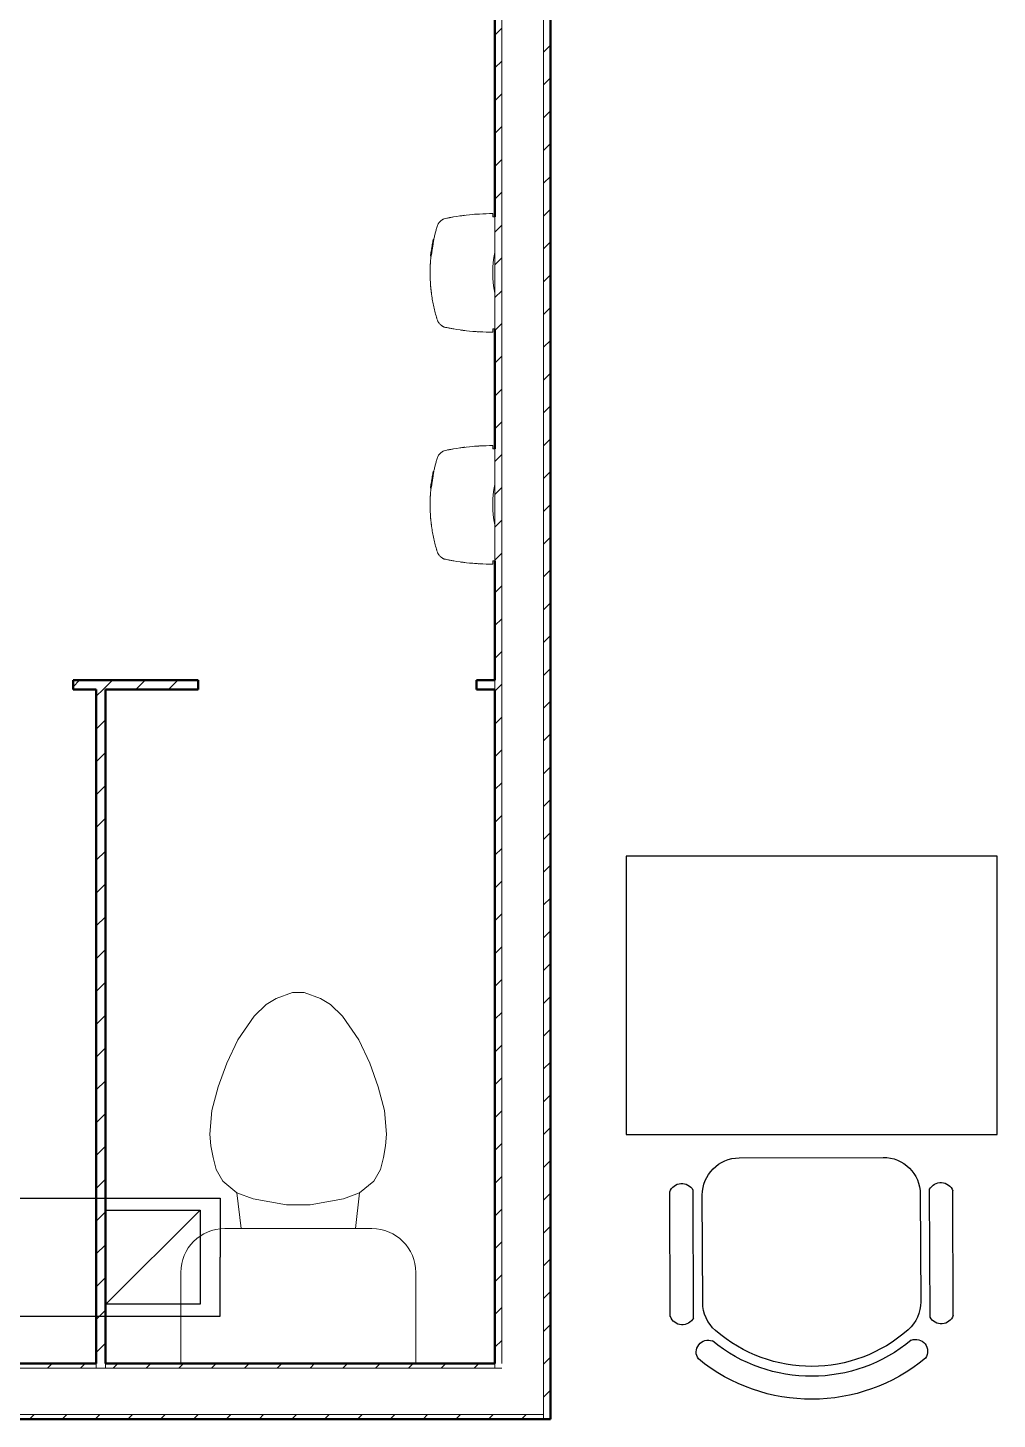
# Model space of a CAD drawing. Header units: inches. Extents: x -3 to 209, y -384 to 20.
# Drawn here: x 154.124 to 156.214, y -185.054 to -182.054 of the extents above; entities that cross this region are included whole.
import ezdxf

# ---------------------------------------------------------------- set-up
doc = ezdxf.new("R2010")
doc.units = ezdxf.units.IN
doc.header["$MEASUREMENT"] = 0
doc.linetypes.add('HIDDEN2', pattern=[0.1875, 0.125, -0.0625])
for name, color, linetype in [('A-WALL', 253, 'Continuous'), ('hidden line ko ito', 253, 'Continuous'), ('HVAC-Extraccion', 114, 'Continuous'), ('HVAC-Rejillas', 2, 'HIDDEN2'), ('NFF-FURN', 253, 'Continuous')]:
    doc.layers.add(name, color=color, linetype=linetype)
for name, color, linetype, lineweight in [('A-WALL-PATT', 253, 'Continuous', 50), ('P-SANR-FIXT', 253, 'Continuous', 9), ('Q-SPCQ', 253, 'Continuous', 9)]:
    doc.layers.add(name, color=color, linetype=linetype, lineweight=lineweight)

# ---------------------------------------------------------------- blocks, each defined once
blk = doc.blocks.new('rr')
at = {"linetype": 'ByBlock', "lineweight": -2}
for p, q in [((-0.0127, -0.0127), (0.0127, 0.0127)), ((-0.0127, -0.0127), (-0.0127, 0.0127)), ((-0.0127, 0.0127), (0.0127, 0.0127)), ((0.0127, 0.0127), (0.0127, -0.0127)), ((0.0127, -0.0127), (-0.0127, -0.0127))]:
    blk.add_line(p, q, dxfattribs=at)
blk = doc.blocks.new('A$C3D314434')
at = {"layer": 'hidden line ko ito', "linetype": 'ByBlock', "lineweight": -2}
for p, q in [((-254.2, 210.7), (-255.2, -64.8)), ((-304.2, 207.5), (-305.2, -61.3)), ((255.8, 208.7), (254.7, -66.7)), ((305.8, 205.2), (304.8, -63.6)), ((-234.3, 177.5), (-235.2, -54.2)), ((234.8, -55.9), (235.7, 175.7)), ((-155.5, -134.5), (154.5, -135.6))]:
    blk.add_line(p, q, dxfattribs=at)
for centre, radius, start, end in [((0, 0), 385.8, 50.3827, 129.1845), ((0, 0), 336.4, 50.2105, 129.3568), ((0, 0), 315, 48.506, 131.0612), ((-222.6, 284.2), 25.8, 144.9256, 291.0949), ((224.8, 282.5), 25.8, 248.4723, 34.6416), ((-278.5, 198), 27.4, 27.5656, 159.5515), ((-154.3, 177.2), 80, 131.0612, 179.7836), ((155.7, 176), 80, 359.7836, 48.506), ((280, 195.9), 27.4, 20.0157, 152.0016), ((-155.2, -54.5), 80, 179.7836, 269.7836), ((154.8, -55.6), 80, 269.7836, 359.7836), ((-279.5, -51.9), 27.4, 200.0157, 332.0016), ((279.1, -54), 27.4, 207.5656, 339.5515)]:
    blk.add_arc(centre, radius, start, end, dxfattribs=at)

msp = doc.modelspace()

# ---------------------------------------------------------------- linework, layer by layer
at = {"layer": 'A-WALL', "lineweight": 18}
for p, q in [((155.2362, -185.0436), (155.2362, -179.5428)), ((155.2362, -179.5428), (155.2362, -185.0536)), ((155.1462, -184.9336), (155.1462, -181.9486)), ((155.1462, -182.0536), (155.1462, -184.9336)), ((155.1312, -183.4606), (155.1312, -183.4806)), ((155.1312, -183.4806), (155.1312, -183.4606)), ((153.4218, -184.9436), (154.2718, -184.9436)), ((154.2718, -184.9436), (154.2718, -184.9336)), ((154.2918, -184.9436), (154.2718, -184.9436)), ((154.2718, -184.9436), (154.2918, -184.9436)), ((154.2918, -184.9436), (154.2918, -184.9336)), ((154.2918, -184.9436), (155.1312, -184.9436)), ((155.1312, -184.9436), (155.1312, -184.9336)), ((155.1462, -184.9436), (155.1312, -184.9436)), ((155.1312, -184.9436), (155.1462, -184.9436)), ((148.2118, -185.0436), (155.1462, -185.0436)), ((155.2362, -185.0436), (155.1462, -185.0436))]:
    msp.add_line(p, q, dxfattribs=at)
at = {"layer": 'A-WALL', "lineweight": 50}
for p, q in [((155.2512, -185.0536), (155.2512, -179.5578)), ((155.1312, -181.9486), (155.1312, -182.4621)), ((155.1312, -182.7034), (155.1312, -182.9621)), ((155.1312, -183.2034), (155.1312, -183.4606)), ((154.4918, -183.4606), (154.2218, -183.4606)), ((154.2218, -183.4606), (154.2218, -183.4806)), ((154.2218, -183.4806), (154.2718, -183.4806)), ((154.2718, -183.4806), (154.2718, -184.9336)), ((154.2918, -183.4806), (154.4918, -183.4806)), ((154.2918, -184.9336), (154.2918, -183.4806)), ((154.4918, -183.4806), (154.4918, -183.4606)), ((155.1312, -183.4606), (155.0918, -183.4606)), ((155.0918, -183.4606), (155.0918, -183.4806)), ((155.0918, -183.4806), (155.1312, -183.4806)), ((155.1312, -183.4806), (155.1312, -184.9336)), ((154.2718, -184.9336), (153.4218, -184.9336)), ((155.1312, -184.9336), (154.2918, -184.9336)), ((148.2018, -185.0536), (155.1462, -185.0536)), ((155.1462, -185.0536), (155.2362, -185.0536)), ((155.2362, -185.0536), (155.2512, -185.0536))]:
    msp.add_line(p, q, dxfattribs=at)
at = {"layer": 'A-WALL-PATT', "linetype": 'Continuous', "lineweight": 9}
for p, q in [((155.1312, -182.0703), (155.1462, -182.0553)), ((155.2362, -182.1067), (155.2512, -182.0917)), ((155.1312, -182.141), (155.1462, -182.126)), ((155.2362, -182.1774), (155.2512, -182.1624)), ((155.1312, -182.2117), (155.1462, -182.1967)), ((155.2362, -182.2481), (155.2512, -182.2331)), ((155.1312, -182.2824), (155.1462, -182.2674)), ((155.2362, -182.3188), (155.2512, -182.3038)), ((155.1312, -182.3531), (155.1462, -182.3381)), ((155.2362, -182.3896), (155.2512, -182.3746)), ((155.1312, -182.4238), (155.1462, -182.4088)), ((155.2362, -182.4603), (155.2512, -182.4453)), ((155.1312, -182.4946), (155.1462, -182.4796)), ((155.2362, -182.531), (155.2512, -182.516)), ((155.1312, -182.5653), (155.1462, -182.5503)), ((155.2362, -182.6017), (155.2512, -182.5867)), ((155.1312, -182.636), (155.1462, -182.621)), ((155.2362, -182.6724), (155.2512, -182.6574)), ((155.1312, -182.7067), (155.1462, -182.6917)), ((155.2362, -182.7431), (155.2512, -182.7281)), ((155.1312, -182.7774), (155.1462, -182.7624)), ((155.2362, -182.8138), (155.2512, -182.7988)), ((155.1312, -182.8481), (155.1462, -182.8331)), ((155.2362, -182.8845), (155.2512, -182.8695)), ((155.1312, -182.9188), (155.1462, -182.9038)), ((155.2362, -182.9552), (155.2512, -182.9402)), ((155.1312, -182.9895), (155.1462, -182.9745)), ((155.2362, -183.0259), (155.2512, -183.0109)), ((155.1312, -183.0602), (155.1462, -183.0452)), ((155.2362, -183.0967), (155.2512, -183.0817)), ((155.1312, -183.1309), (155.1462, -183.1159)), ((155.2362, -183.1674), (155.2512, -183.1524)), ((155.1312, -183.2017), (155.1462, -183.1867)), ((155.2362, -183.2381), (155.2512, -183.2231)), ((155.1312, -183.2724), (155.1462, -183.2574)), ((155.2362, -183.3088), (155.2512, -183.2938)), ((155.1312, -183.3431), (155.1462, -183.3281)), ((155.2362, -183.3795), (155.2512, -183.3645)), ((155.1312, -183.4138), (155.1462, -183.3988)), ((155.2362, -183.4502), (155.2512, -183.4352)), ((154.2218, -183.4747), (154.2359, -183.4606)), ((154.2718, -183.4954), (154.2866, -183.4806)), ((154.2866, -183.4806), (154.3066, -183.4606)), ((154.3573, -183.4806), (154.3773, -183.4606)), ((154.428, -183.4806), (154.448, -183.4606)), ((155.1312, -183.4845), (155.1462, -183.4695)), ((155.2362, -183.5209), (155.2512, -183.5059)), ((154.2718, -183.5661), (154.2918, -183.5461)), ((155.1312, -183.5552), (155.1462, -183.5402)), ((155.2362, -183.5916), (155.2512, -183.5766)), ((154.2718, -183.6368), (154.2918, -183.6168)), ((155.1312, -183.6259), (155.1462, -183.6109)), ((155.2362, -183.6623), (155.2512, -183.6473)), ((154.2718, -183.7075), (154.2918, -183.6875)), ((155.1312, -183.6966), (155.1462, -183.6816)), ((155.2362, -183.7331), (155.2512, -183.7181)), ((155.1312, -183.7673), (155.1462, -183.7523)), ((154.2718, -183.7782), (154.2918, -183.7582)), ((155.2362, -183.8038), (155.2512, -183.7888)), ((154.2718, -183.8489), (154.2918, -183.8289)), ((155.1312, -183.8381), (155.1462, -183.8231)), ((155.2362, -183.8745), (155.2512, -183.8595)), ((154.2718, -183.9197), (154.2918, -183.8997)), ((155.1312, -183.9088), (155.1462, -183.8938)), ((155.2362, -183.9452), (155.2512, -183.9302)), ((155.1312, -183.9795), (155.1462, -183.9645)), ((154.2718, -183.9904), (154.2918, -183.9704)), ((155.2362, -184.0159), (155.2512, -184.0009)), ((154.2718, -184.0611), (154.2918, -184.0411)), ((155.1312, -184.0502), (155.1462, -184.0352)), ((155.2362, -184.0866), (155.2512, -184.0716)), ((154.2718, -184.1318), (154.2918, -184.1118)), ((155.1312, -184.1209), (155.1462, -184.1059)), ((155.2362, -184.1573), (155.2512, -184.1423)), ((155.1312, -184.1916), (155.1462, -184.1766)), ((154.2718, -184.2025), (154.2918, -184.1825)), ((155.2362, -184.228), (155.2512, -184.213)), ((154.2718, -184.2732), (154.2918, -184.2532)), ((155.1312, -184.2623), (155.1462, -184.2473)), ((155.2362, -184.2987), (155.2512, -184.2837)), ((154.2718, -184.3439), (154.2918, -184.3239)), ((155.1312, -184.333), (155.1462, -184.318)), ((155.2362, -184.3695), (155.2512, -184.3545)), ((154.2718, -184.4146), (154.2918, -184.3946)), ((155.1312, -184.4037), (155.1462, -184.3887)), ((155.2362, -184.4402), (155.2512, -184.4252)), ((154.2718, -184.4853), (154.2918, -184.4653)), ((155.1312, -184.4745), (155.1462, -184.4595)), ((155.2362, -184.5109), (155.2512, -184.4959)), ((154.2718, -184.5561), (154.2918, -184.5361)), ((155.1312, -184.5452), (155.1462, -184.5302)), ((155.2362, -184.5816), (155.2512, -184.5666)), ((154.2718, -184.6268), (154.2918, -184.6068)), ((155.1312, -184.6159), (155.1462, -184.6009)), ((155.2362, -184.6523), (155.2512, -184.6373)), ((154.2718, -184.6975), (154.2918, -184.6775)), ((155.1312, -184.6866), (155.1462, -184.6716)), ((155.2362, -184.723), (155.2512, -184.708)), ((155.1312, -184.7573), (155.1462, -184.7423)), ((154.2718, -184.7682), (154.2918, -184.7482)), ((155.2362, -184.7937), (155.2512, -184.7787)), ((154.2718, -184.8389), (154.2918, -184.8189)), ((155.1312, -184.828), (155.1462, -184.813)), ((155.2362, -184.8644), (155.2512, -184.8494)), ((154.2718, -184.9096), (154.2918, -184.8896)), ((155.1312, -184.8987), (155.1462, -184.8837)), ((155.2362, -184.9351), (155.2512, -184.9201)), ((154.1671, -184.9436), (154.1771, -184.9336)), ((154.2378, -184.9436), (154.2478, -184.9336)), ((154.3086, -184.9436), (154.3186, -184.9336)), ((154.3793, -184.9436), (154.3893, -184.9336)), ((154.45, -184.9436), (154.46, -184.9336)), ((154.5207, -184.9436), (154.5307, -184.9336)), ((154.5914, -184.9436), (154.6014, -184.9336)), ((154.6621, -184.9436), (154.6721, -184.9336)), ((154.7328, -184.9436), (154.7428, -184.9336)), ((154.8035, -184.9436), (154.8135, -184.9336)), ((154.8742, -184.9436), (154.8842, -184.9336)), ((154.945, -184.9436), (154.955, -184.9336)), ((155.0157, -184.9436), (155.0257, -184.9336)), ((155.0864, -184.9436), (155.0964, -184.9336)), ((155.2362, -185.0058), (155.2512, -184.9908)), ((154.1278, -185.0536), (154.1378, -185.0436)), ((154.1986, -185.0536), (154.2086, -185.0436)), ((154.2693, -185.0536), (154.2793, -185.0436)), ((154.34, -185.0536), (154.35, -185.0436)), ((154.4107, -185.0536), (154.4207, -185.0436)), ((154.4814, -185.0536), (154.4914, -185.0436)), ((154.5521, -185.0536), (154.5621, -185.0436)), ((154.6228, -185.0536), (154.6328, -185.0436)), ((154.6935, -185.0536), (154.7035, -185.0436)), ((154.7642, -185.0536), (154.7742, -185.0436)), ((154.835, -185.0536), (154.845, -185.0436)), ((154.9057, -185.0536), (154.9157, -185.0436)), ((154.9764, -185.0536), (154.9864, -185.0436)), ((155.0471, -185.0536), (155.0571, -185.0436)), ((155.1178, -185.0536), (155.1278, -185.0436)), ((155.1885, -185.0536), (155.1985, -185.0436))]:
    msp.add_line(p, q, dxfattribs=at)
at = {"layer": 'HVAC-Extraccion'}
for p, q in [((153.3467, -184.5773), (154.5392, -184.5773)), ((154.5392, -184.5773), (154.5392, -184.7043)), ((154.5392, -184.8313), (154.5392, -184.7043)), ((153.3467, -184.8313), (154.5392, -184.8313))]:
    msp.add_line(p, q, dxfattribs=at)
at = {"layer": 'NFF-FURN'}
msp.add_lwpolyline([(155.4143, -184.4397), (156.2143, -184.4397), (156.2143, -183.8397), (155.4143, -183.8397)], close=True, dxfattribs=at)
at = {"layer": 'P-SANR-FIXT'}
for p, q in [((154.6599, -184.1468), (154.6379, -184.1595)), ((154.6948, -184.1341), (154.6599, -184.1468)), ((154.7202, -184.1341), (154.6948, -184.1341)), ((154.7551, -184.1468), (154.7202, -184.1341)), ((154.7771, -184.1595), (154.7551, -184.1468)), ((154.6379, -184.1595), (154.6125, -184.1849)), ((154.8025, -184.1849), (154.7771, -184.1595)), ((154.6125, -184.1849), (154.5773, -184.2357)), ((154.8377, -184.2357), (154.8025, -184.1849)), ((154.5773, -184.2357), (154.5536, -184.2865)), ((154.8614, -184.2865), (154.8377, -184.2357)), ((154.5536, -184.2865), (154.5351, -184.3373)), ((154.8799, -184.3373), (154.8614, -184.2865)), ((154.5351, -184.3373), (154.5214, -184.3883)), ((154.8936, -184.3883), (154.8799, -184.3373)), ((154.5214, -184.3883), (154.517, -184.4389)), ((154.898, -184.4389), (154.8936, -184.3883)), ((154.517, -184.4389), (154.5192, -184.4642)), ((154.8958, -184.4642), (154.898, -184.4389)), ((154.5192, -184.4642), (154.5237, -184.4897)), ((154.8913, -184.4897), (154.8958, -184.4642)), ((154.5237, -184.4897), (154.5305, -184.5151)), ((154.8845, -184.5151), (154.8913, -184.4897)), ((154.5305, -184.5151), (154.5449, -184.5405)), ((154.8701, -184.5405), (154.8845, -184.5151)), ((154.5449, -184.5405), (154.5752, -184.5659)), ((154.5752, -184.5659), (154.6101, -184.5786)), ((154.584, -184.6427), (154.5752, -184.5659)), ((154.8049, -184.5786), (154.8398, -184.5659)), ((154.831, -184.6427), (154.8398, -184.5659)), ((154.8398, -184.5659), (154.8701, -184.5405)), ((154.6101, -184.5786), (154.6821, -184.5913)), ((154.6821, -184.5913), (154.7329, -184.5913)), ((154.7329, -184.5913), (154.8049, -184.5786)), ((154.5488, -184.6427), (154.8663, -184.6427)), ((154.4541, -184.9336), (154.4541, -184.7373)), ((154.9609, -184.7373), (154.9609, -184.9336)), ((154.9609, -184.9336), (154.4541, -184.9336))]:
    msp.add_line(p, q, dxfattribs=at)
for centre, start, end in [((154.5488, -184.7373), 90, 180), ((154.8663, -184.7373), 0, 90)]:
    msp.add_arc(centre, 0.0946, start, end, dxfattribs=at)
at = {"layer": 'Q-SPCQ'}
for p, q in [((155.1267, -182.4549), (155.1267, -182.4621)), ((155.1267, -182.4621), (155.1312, -182.4621)), ((154.9954, -182.5279), (154.9956, -182.5271)), ((154.9956, -182.5271), (154.9956, -182.5268)), ((154.9972, -182.5271), (154.9956, -182.5268)), ((154.9971, -182.5274), (154.9956, -182.5271)), ((154.9971, -182.5274), (154.9956, -182.5271)), ((154.9957, -182.5261), (154.9958, -182.5259)), ((154.9973, -182.5264), (154.9957, -182.5261)), ((154.9958, -182.5255), (154.9959, -182.5249)), ((154.9958, -182.5259), (154.9958, -182.5255)), ((154.9974, -182.5258), (154.9958, -182.5255)), ((154.9958, -182.5259), (154.9958, -182.5259)), ((154.9973, -182.5262), (154.9958, -182.5259)), ((154.9973, -182.5261), (154.9958, -182.5259)), ((154.9973, -182.5261), (154.9958, -182.5259)), ((154.9959, -182.5249), (154.9962, -182.5232)), ((154.9959, -182.5249), (154.9961, -182.5237)), ((154.9959, -182.5248), (154.996, -182.5241)), ((154.9959, -182.5248), (154.9975, -182.5251)), ((154.9975, -182.5251), (154.9959, -182.5249)), ((154.9975, -182.5251), (154.9959, -182.5249)), ((154.9959, -182.525), (154.9975, -182.5253)), ((154.996, -182.5241), (154.9962, -182.5231)), ((154.9976, -182.5244), (154.996, -182.5241)), ((154.9961, -182.5237), (154.9963, -182.5224)), ((154.9977, -182.5238), (154.9961, -182.5236)), ((154.9977, -182.5239), (154.9961, -182.5237)), ((154.9976, -182.5242), (154.9961, -182.524)), ((154.9962, -182.5232), (154.9965, -182.5212)), ((154.9962, -182.5231), (154.9963, -182.5225)), ((154.9978, -182.5232), (154.9962, -182.5229)), ((154.9978, -182.5234), (154.9962, -182.5231)), ((154.9978, -182.5235), (154.9962, -182.5232)), ((154.9977, -182.5236), (154.9962, -182.5233)), ((154.9963, -182.5224), (154.9964, -182.5216)), ((154.9979, -182.5227), (154.9963, -182.5224)), ((154.9979, -182.5228), (154.9963, -182.5225)), ((154.9979, -182.5228), (154.9963, -182.5226)), ((154.9964, -182.5216), (154.9965, -182.5212)), ((154.998, -182.5218), (154.9964, -182.5216)), ((154.9979, -182.5224), (154.9964, -182.5221)), ((154.9965, -182.5212), (154.9965, -182.521)), ((154.9981, -182.5213), (154.9965, -182.521)), ((154.9981, -182.5214), (154.9965, -182.5212)), ((154.9981, -182.5215), (154.9965, -182.5212)), ((154.998, -182.5218), (154.9965, -182.5215)), ((154.9966, -182.5207), (154.9968, -182.5191)), ((154.9982, -182.5206), (154.9966, -182.5204)), ((154.9982, -182.5209), (154.9966, -182.5207)), ((154.9968, -182.5191), (154.9969, -182.5185)), ((154.9984, -182.5194), (154.9968, -182.5191)), ((154.9969, -182.5185), (154.9971, -182.5177)), ((154.9985, -182.5188), (154.9969, -182.5185)), ((154.9985, -182.5188), (154.9969, -182.5185)), ((154.9971, -182.5274), (154.997, -182.5282)), ((154.9986, -182.5179), (154.9971, -182.5177)), ((154.9972, -182.5271), (154.9971, -182.5274)), ((154.9973, -182.5159), (154.9975, -182.5151)), ((154.9973, -182.5161), (154.9975, -182.5152)), ((154.9973, -182.5162), (154.9973, -182.5159)), ((154.9989, -182.5162), (154.9973, -182.5159)), ((154.9989, -182.5162), (154.9973, -182.516)), ((154.9973, -182.5165), (154.9973, -182.5161)), ((154.9989, -182.5164), (154.9973, -182.5161)), ((154.9989, -182.5165), (154.9973, -182.5162)), ((154.9989, -182.5165), (154.9973, -182.5162)), ((154.9988, -182.5167), (154.9973, -182.5165)), ((154.9974, -182.5258), (154.9973, -182.5261)), ((154.9973, -182.5261), (154.9973, -182.5262)), ((154.9973, -182.5262), (154.9973, -182.5264)), ((154.9974, -182.5153), (154.9977, -182.5136)), ((154.999, -182.5156), (154.9974, -182.5153)), ((154.9989, -182.5159), (154.9974, -182.5157)), ((154.9975, -182.5251), (154.9974, -182.5258)), ((154.9975, -182.5151), (154.9977, -182.5136)), ((154.9991, -182.5151), (154.9975, -182.5148)), ((154.999, -182.5153), (154.9975, -182.5151)), ((154.999, -182.5154), (154.9975, -182.5152)), ((154.9978, -182.5235), (154.9975, -182.5251)), ((154.9977, -182.5239), (154.9975, -182.5251)), ((154.9976, -182.5244), (154.9975, -182.5251)), ((154.9976, -182.5144), (154.9977, -182.5134)), ((154.9991, -182.5147), (154.9976, -182.5144)), ((154.9978, -182.5234), (154.9976, -182.5244)), ((154.9977, -182.5136), (154.9982, -182.5107)), ((154.9977, -182.5134), (154.998, -182.5116)), ((154.9977, -182.5136), (154.998, -182.5116)), ((154.9993, -182.5136), (154.9977, -182.5134)), ((154.9993, -182.5138), (154.9977, -182.5135)), ((154.9993, -182.5138), (154.9977, -182.5136)), ((154.9993, -182.5139), (154.9977, -182.5136)), ((154.9993, -182.5139), (154.9977, -182.5136)), ((154.9979, -182.5227), (154.9977, -182.5239)), ((154.9993, -182.5135), (154.9978, -182.5133)), ((154.9981, -182.5215), (154.9978, -182.5235)), ((154.9979, -182.5228), (154.9978, -182.5234)), ((154.998, -182.5218), (154.9979, -182.5227)), ((154.998, -182.5116), (154.9996, -182.5119)), ((154.998, -182.5116), (154.9996, -182.5119)), ((154.9981, -182.5214), (154.998, -182.5218)), ((154.9981, -182.5213), (154.9981, -182.5215)), ((154.9997, -182.5109), (154.9982, -182.5107)), ((154.9984, -182.5194), (154.9982, -182.5209)), ((154.9985, -182.5188), (154.9984, -182.5194)), ((154.9986, -182.5179), (154.9985, -182.5188)), ((154.9989, -182.5164), (154.9988, -182.5167)), ((154.999, -182.5153), (154.9989, -182.5162)), ((154.999, -182.5154), (154.9989, -182.5164)), ((154.9989, -182.5162), (154.9989, -182.5165)), ((154.9993, -182.5139), (154.999, -182.5153)), ((154.9993, -182.5139), (154.999, -182.5156)), ((154.9993, -182.5136), (154.9991, -182.5147)), ((154.9997, -182.5109), (154.9993, -182.5139)), ((154.9996, -182.5119), (154.9993, -182.5136)), ((154.9996, -182.5119), (154.9993, -182.5139)), ((154.992, -182.5552), (154.9936, -182.5553)), ((154.9924, -182.551), (154.9924, -182.551)), ((154.9924, -182.551), (154.9924, -182.551)), ((154.9926, -182.5458), (154.9928, -182.5448)), ((154.9942, -182.5461), (154.9926, -182.5458)), ((154.9928, -182.5448), (154.9929, -182.5437)), ((154.9943, -182.545), (154.9928, -182.5448)), ((154.9944, -182.5469), (154.9928, -182.5468)), ((154.9929, -182.5437), (154.993, -182.5433)), ((154.9945, -182.5441), (154.9929, -182.5438)), ((154.993, -182.5433), (154.9931, -182.5429)), ((154.9946, -182.5436), (154.993, -182.5433)), ((154.9946, -182.5435), (154.993, -182.5433)), ((154.9931, -182.5429), (154.9932, -182.5418)), ((154.9947, -182.543), (154.9931, -182.5428)), ((154.9946, -182.5432), (154.9931, -182.5429)), ((154.9932, -182.5418), (154.9934, -182.5408)), ((154.9948, -182.5421), (154.9932, -182.5418)), ((154.9949, -182.5415), (154.9933, -182.5413)), ((154.9933, -182.5417), (154.9948, -182.542)), ((154.995, -182.5411), (154.9934, -182.5408)), ((154.9935, -182.5404), (154.9936, -182.5395)), ((154.9935, -182.5405), (154.9936, -182.5397)), ((154.995, -182.5407), (154.9935, -182.5404)), ((154.995, -182.5407), (154.9935, -182.5405)), ((154.9936, -182.5395), (154.9941, -182.5361)), ((154.9936, -182.5397), (154.9939, -182.5378)), ((154.9952, -182.5398), (154.9936, -182.5395)), ((154.9952, -182.5397), (154.9936, -182.5395)), ((154.9951, -182.54), (154.9936, -182.5397)), ((154.9952, -182.5394), (154.9937, -182.5391)), ((154.9939, -182.5378), (154.9942, -182.5359)), ((154.9954, -182.5381), (154.9939, -182.5378)), ((154.9954, -182.5381), (154.9939, -182.5378)), ((154.994, -182.5511), (154.994, -182.5511)), ((154.994, -182.5511), (154.994, -182.5511)), ((154.9941, -182.5361), (154.9957, -182.5364)), ((154.9956, -182.5369), (154.9941, -182.5366)), ((154.9942, -182.5359), (154.9943, -182.5351)), ((154.9957, -182.5361), (154.9942, -182.5359)), ((154.9957, -182.5361), (154.9942, -182.5359)), ((154.9943, -182.545), (154.9942, -182.5461)), ((154.9959, -182.5354), (154.9943, -182.5351)), ((154.9945, -182.5439), (154.9943, -182.545)), ((154.9945, -182.5341), (154.9946, -182.5331)), ((154.996, -182.5343), (154.9945, -182.5341)), ((154.9946, -182.5435), (154.9945, -182.5439)), ((154.9962, -182.5333), (154.9946, -182.5331)), ((154.9948, -182.5421), (154.9946, -182.5432)), ((154.9946, -182.5432), (154.9946, -182.5435)), ((154.9948, -182.5317), (154.995, -182.5307)), ((154.9964, -182.5319), (154.9948, -182.5317)), ((154.995, -182.5411), (154.9948, -182.5421)), ((154.995, -182.5307), (154.9951, -182.5301)), ((154.995, -182.5307), (154.9951, -182.5303)), ((154.9966, -182.5309), (154.995, -182.5307)), ((154.9966, -182.5309), (154.995, -182.5307)), ((154.9966, -182.5309), (154.995, -182.5307)), ((154.9952, -182.5397), (154.995, -182.5407)), ((154.9951, -182.54), (154.995, -182.5407)), ((154.9951, -182.5301), (154.9952, -182.5292)), ((154.9951, -182.5303), (154.9952, -182.5293)), ((154.9967, -182.5303), (154.9951, -182.5301)), ((154.9966, -182.5305), (154.9951, -182.5303)), ((154.9966, -182.5305), (154.9951, -182.5303)), ((154.9954, -182.5381), (154.9951, -182.54)), ((154.9952, -182.5292), (154.9954, -182.5279)), ((154.9952, -182.5293), (154.9954, -182.5282)), ((154.9968, -182.5294), (154.9952, -182.5292)), ((154.9968, -182.5294), (154.9952, -182.5292)), ((154.9968, -182.5295), (154.9952, -182.5292)), ((154.9968, -182.5295), (154.9952, -182.5293)), ((154.9957, -182.5364), (154.9952, -182.5397)), ((154.9954, -182.5282), (154.9955, -182.5278)), ((154.997, -182.5282), (154.9954, -182.5279)), ((154.997, -182.5282), (154.9954, -182.528)), ((154.997, -182.5284), (154.9954, -182.5282)), ((154.997, -182.5285), (154.9954, -182.5282)), ((154.9957, -182.5361), (154.9954, -182.5381)), ((154.9955, -182.5278), (154.997, -182.528)), ((154.9959, -182.5354), (154.9957, -182.5361)), ((154.9962, -182.5333), (154.996, -182.5343)), ((154.9966, -182.5309), (154.9964, -182.5319)), ((154.9968, -182.5295), (154.9966, -182.5305)), ((154.9967, -182.5303), (154.9966, -182.5309)), ((154.9966, -182.5305), (154.9966, -182.5309)), ((154.9968, -182.5294), (154.9967, -182.5303)), ((154.997, -182.5282), (154.9968, -182.5294)), ((154.997, -182.5285), (154.9968, -182.5295)), ((154.997, -182.528), (154.997, -182.5285)), ((155.1312, -182.5385), (155.1312, -182.6261)), ((155.1267, -182.7034), (155.1267, -182.7105)), ((155.1312, -182.7034), (155.1267, -182.7034)), ((155.1267, -182.9549), (155.1267, -182.9621)), ((155.1267, -182.9621), (155.1312, -182.9621)), ((154.9936, -183.0395), (154.9941, -183.0361)), ((154.9939, -183.0378), (154.9942, -183.0359)), ((154.9941, -183.0361), (154.9957, -183.0364)), ((154.9956, -183.0369), (154.9941, -183.0366)), ((154.9942, -183.0359), (154.9943, -183.0351)), ((154.9957, -183.0361), (154.9942, -183.0359)), ((154.9957, -183.0361), (154.9942, -183.0359)), ((154.9959, -183.0354), (154.9943, -183.0351)), ((154.9945, -183.0341), (154.9946, -183.0331)), ((154.996, -183.0343), (154.9945, -183.0341)), ((154.9962, -183.0333), (154.9946, -183.0331)), ((154.9948, -183.0317), (154.995, -183.0307)), ((154.9964, -183.0319), (154.9948, -183.0317)), ((154.995, -183.0307), (154.9951, -183.0301)), ((154.995, -183.0307), (154.9951, -183.0303)), ((154.9966, -183.0309), (154.995, -183.0307)), ((154.9966, -183.0309), (154.995, -183.0307)), ((154.9966, -183.0309), (154.995, -183.0307)), ((154.9951, -183.0301), (154.9952, -183.0292)), ((154.9951, -183.0303), (154.9952, -183.0293)), ((154.9967, -183.0303), (154.9951, -183.0301)), ((154.9966, -183.0305), (154.9951, -183.0303)), ((154.9966, -183.0305), (154.9951, -183.0303)), ((154.9952, -183.0292), (154.9954, -183.0279)), ((154.9952, -183.0293), (154.9954, -183.0282)), ((154.9968, -183.0294), (154.9952, -183.0292)), ((154.9968, -183.0294), (154.9952, -183.0292)), ((154.9968, -183.0295), (154.9952, -183.0292)), ((154.9968, -183.0295), (154.9952, -183.0293)), ((154.9957, -183.0364), (154.9952, -183.0397)), ((154.9954, -183.0279), (154.9956, -183.0271)), ((154.9954, -183.0282), (154.9955, -183.0278)), ((154.997, -183.0282), (154.9954, -183.0279)), ((154.997, -183.0282), (154.9954, -183.028)), ((154.997, -183.0284), (154.9954, -183.0282)), ((154.997, -183.0285), (154.9954, -183.0282)), ((154.9957, -183.0361), (154.9954, -183.0381)), ((154.9955, -183.0278), (154.997, -183.028)), ((154.9956, -183.0271), (154.9956, -183.0268)), ((154.9972, -183.0271), (154.9956, -183.0268)), ((154.9971, -183.0274), (154.9956, -183.0271)), ((154.9971, -183.0274), (154.9956, -183.0271)), ((154.9957, -183.0261), (154.9958, -183.0259)), ((154.9973, -183.0264), (154.9957, -183.0261)), ((154.9959, -183.0354), (154.9957, -183.0361)), ((154.9958, -183.0255), (154.9959, -183.0249)), ((154.9958, -183.0259), (154.9958, -183.0255)), ((154.9974, -183.0258), (154.9958, -183.0255)), ((154.9958, -183.0259), (154.9958, -183.0259)), ((154.9973, -183.0262), (154.9958, -183.0259)), ((154.9973, -183.0261), (154.9958, -183.0259)), ((154.9973, -183.0261), (154.9958, -183.0259)), ((154.9959, -183.0249), (154.9962, -183.0232)), ((154.9959, -183.0249), (154.9961, -183.0237)), ((154.9959, -183.0248), (154.996, -183.0241)), ((154.9959, -183.0248), (154.9975, -183.0251)), ((154.9975, -183.0251), (154.9959, -183.0249)), ((154.9975, -183.0251), (154.9959, -183.0249)), ((154.9959, -183.025), (154.9975, -183.0253)), ((154.996, -183.0241), (154.9962, -183.0231)), ((154.9976, -183.0244), (154.996, -183.0241)), ((154.9962, -183.0333), (154.996, -183.0343)), ((154.9961, -183.0237), (154.9963, -183.0224)), ((154.9977, -183.0238), (154.9961, -183.0236)), ((154.9977, -183.0239), (154.9961, -183.0237)), ((154.9976, -183.0242), (154.9961, -183.024)), ((154.9962, -183.0232), (154.9965, -183.0212)), ((154.9962, -183.0231), (154.9963, -183.0225)), ((154.9978, -183.0232), (154.9962, -183.0229)), ((154.9978, -183.0234), (154.9962, -183.0231)), ((154.9978, -183.0235), (154.9962, -183.0232)), ((154.9977, -183.0236), (154.9962, -183.0233)), ((154.9963, -183.0224), (154.9964, -183.0216)), ((154.9979, -183.0227), (154.9963, -183.0224)), ((154.9979, -183.0228), (154.9963, -183.0225)), ((154.9979, -183.0228), (154.9963, -183.0226)), ((154.9964, -183.0216), (154.9965, -183.0212)), ((154.998, -183.0218), (154.9964, -183.0216)), ((154.9979, -183.0224), (154.9964, -183.0221)), ((154.9966, -183.0309), (154.9964, -183.0319)), ((154.9965, -183.0212), (154.9965, -183.021)), ((154.9981, -183.0213), (154.9965, -183.021)), ((154.9981, -183.0214), (154.9965, -183.0212)), ((154.9981, -183.0215), (154.9965, -183.0212)), ((154.998, -183.0218), (154.9965, -183.0215)), ((154.9966, -183.0207), (154.9968, -183.0191)), ((154.9982, -183.0206), (154.9966, -183.0204)), ((154.9982, -183.0209), (154.9966, -183.0207)), ((154.9968, -183.0295), (154.9966, -183.0305)), ((154.9967, -183.0303), (154.9966, -183.0309)), ((154.9966, -183.0305), (154.9966, -183.0309)), ((154.9968, -183.0294), (154.9967, -183.0303)), ((154.9968, -183.0191), (154.9969, -183.0185)), ((154.9984, -183.0194), (154.9968, -183.0191)), ((154.997, -183.0282), (154.9968, -183.0294)), ((154.997, -183.0285), (154.9968, -183.0295)), ((154.9969, -183.0185), (154.9971, -183.0177)), ((154.9985, -183.0188), (154.9969, -183.0185)), ((154.9985, -183.0188), (154.9969, -183.0185)), ((154.9971, -183.0274), (154.997, -183.0282)), ((154.997, -183.028), (154.997, -183.0285)), ((154.9986, -183.0179), (154.9971, -183.0177)), ((154.9972, -183.0271), (154.9971, -183.0274)), ((154.9973, -183.0159), (154.9975, -183.0151)), ((154.9973, -183.0161), (154.9975, -183.0152)), ((154.9973, -183.0162), (154.9973, -183.0159)), ((154.9989, -183.0162), (154.9973, -183.0159)), ((154.9989, -183.0162), (154.9973, -183.016)), ((154.9973, -183.0165), (154.9973, -183.0161)), ((154.9989, -183.0164), (154.9973, -183.0161)), ((154.9989, -183.0165), (154.9973, -183.0162)), ((154.9989, -183.0165), (154.9973, -183.0162)), ((154.9988, -183.0167), (154.9973, -183.0165)), ((154.9974, -183.0258), (154.9973, -183.0261)), ((154.9973, -183.0261), (154.9973, -183.0262)), ((154.9973, -183.0262), (154.9973, -183.0264)), ((154.9974, -183.0153), (154.9977, -183.0136)), ((154.999, -183.0156), (154.9974, -183.0153)), ((154.9989, -183.0159), (154.9974, -183.0157)), ((154.9975, -183.0251), (154.9974, -183.0258)), ((154.9975, -183.0151), (154.9977, -183.0136)), ((154.9991, -183.0151), (154.9975, -183.0148)), ((154.999, -183.0153), (154.9975, -183.0151)), ((154.999, -183.0154), (154.9975, -183.0152)), ((154.9978, -183.0235), (154.9975, -183.0251)), ((154.9977, -183.0239), (154.9975, -183.0251)), ((154.9976, -183.0244), (154.9975, -183.0251)), ((154.9976, -183.0144), (154.9977, -183.0134)), ((154.9991, -183.0147), (154.9976, -183.0144)), ((154.9978, -183.0234), (154.9976, -183.0244)), ((154.9977, -183.0136), (154.9982, -183.0107)), ((154.9977, -183.0134), (154.998, -183.0116)), ((154.9977, -183.0136), (154.998, -183.0116)), ((154.9993, -183.0136), (154.9977, -183.0134)), ((154.9993, -183.0138), (154.9977, -183.0135)), ((154.9993, -183.0138), (154.9977, -183.0136)), ((154.9993, -183.0139), (154.9977, -183.0136)), ((154.9993, -183.0139), (154.9977, -183.0136)), ((154.9979, -183.0227), (154.9977, -183.0239)), ((154.9993, -183.0135), (154.9978, -183.0133)), ((154.9981, -183.0215), (154.9978, -183.0235)), ((154.9979, -183.0228), (154.9978, -183.0234)), ((154.998, -183.0218), (154.9979, -183.0227)), ((154.998, -183.0116), (154.9996, -183.0119)), ((154.998, -183.0116), (154.9996, -183.0119)), ((154.9981, -183.0214), (154.998, -183.0218)), ((154.9981, -183.0213), (154.9981, -183.0215)), ((154.9997, -183.0109), (154.9982, -183.0107)), ((154.9984, -183.0194), (154.9982, -183.0209)), ((154.9985, -183.0188), (154.9984, -183.0194)), ((154.9986, -183.0179), (154.9985, -183.0188)), ((154.9989, -183.0164), (154.9988, -183.0167)), ((154.999, -183.0153), (154.9989, -183.0162)), ((154.999, -183.0154), (154.9989, -183.0164)), ((154.9989, -183.0162), (154.9989, -183.0165)), ((154.9993, -183.0139), (154.999, -183.0153)), ((154.9993, -183.0139), (154.999, -183.0156)), ((154.9993, -183.0136), (154.9991, -183.0147)), ((154.9997, -183.0109), (154.9993, -183.0139)), ((154.9996, -183.0119), (154.9993, -183.0136)), ((154.9996, -183.0119), (154.9993, -183.0139)), ((154.992, -183.0552), (154.9936, -183.0553)), ((154.9924, -183.051), (154.9924, -183.051)), ((154.9924, -183.051), (154.9924, -183.051)), ((154.9926, -183.0458), (154.9928, -183.0448)), ((154.9942, -183.0461), (154.9926, -183.0458)), ((154.9928, -183.0448), (154.9929, -183.0437)), ((154.9943, -183.045), (154.9928, -183.0448)), ((154.9944, -183.0469), (154.9928, -183.0468)), ((154.9929, -183.0437), (154.993, -183.0433)), ((154.9945, -183.0441), (154.9929, -183.0438)), ((154.993, -183.0433), (154.9931, -183.0429)), ((154.9946, -183.0436), (154.993, -183.0433)), ((154.9946, -183.0435), (154.993, -183.0433)), ((154.9931, -183.0429), (154.9932, -183.0418)), ((154.9947, -183.043), (154.9931, -183.0428)), ((154.9946, -183.0432), (154.9931, -183.0429)), ((154.9932, -183.0418), (154.9934, -183.0408)), ((154.9948, -183.0421), (154.9932, -183.0418)), ((154.9949, -183.0415), (154.9933, -183.0413)), ((154.9933, -183.0417), (154.9948, -183.042)), ((154.995, -183.0411), (154.9934, -183.0408)), ((154.9935, -183.0404), (154.9936, -183.0395)), ((154.9935, -183.0405), (154.9936, -183.0397)), ((154.995, -183.0407), (154.9935, -183.0404)), ((154.995, -183.0407), (154.9935, -183.0405)), ((154.9936, -183.0397), (154.9939, -183.0378)), ((154.9952, -183.0398), (154.9936, -183.0395)), ((154.9952, -183.0397), (154.9936, -183.0395)), ((154.9951, -183.04), (154.9936, -183.0397)), ((154.9952, -183.0394), (154.9937, -183.0391)), ((154.9954, -183.0381), (154.9939, -183.0378)), ((154.9954, -183.0381), (154.9939, -183.0378)), ((154.994, -183.0511), (154.994, -183.0511)), ((154.994, -183.0511), (154.994, -183.0511)), ((154.9943, -183.045), (154.9942, -183.0461)), ((154.9945, -183.0439), (154.9943, -183.045)), ((154.9946, -183.0435), (154.9945, -183.0439)), ((154.9948, -183.0421), (154.9946, -183.0432)), ((154.9946, -183.0432), (154.9946, -183.0435)), ((154.995, -183.0411), (154.9948, -183.0421)), ((154.9952, -183.0397), (154.995, -183.0407)), ((154.9951, -183.04), (154.995, -183.0407)), ((154.9954, -183.0381), (154.9951, -183.04)), ((155.1312, -183.0385), (155.1312, -183.1261)), ((155.1267, -183.2034), (155.1267, -183.2105)), ((155.1312, -183.2034), (155.1267, -183.2034))]:
    msp.add_line(p, q, dxfattribs=at)
at = {"layer": 'Q-SPCQ', "flags": 128}
for points in [[(154.9921, -182.5654), (154.9917, -182.5794), (154.9918, -182.5933), (154.9926, -182.6073), (154.9927, -182.6095)], [(154.9921, -183.0654), (154.9917, -183.0794), (154.9918, -183.0933), (154.9926, -183.1073), (154.9927, -183.1095)]]:
    msp.add_lwpolyline(points, dxfattribs=at)
at = {"layer": 'Q-SPCQ'}
for centre in [(155.3414, -182.5823), (155.3414, -183.0823)]:
    msp.add_arc(centre, 0.2147, 168.2298, 191.7702, dxfattribs=at)
for points, knots in [([(155.0127, -182.4725), (155.013, -182.4723), (155.0133, -182.4719), (155.014, -182.4712), (155.0146, -182.4707), (155.0153, -182.4701), (155.0161, -182.4695), (155.0169, -182.4688), (155.0179, -182.4682), (155.0188, -182.4676), (155.0202, -182.4668), (155.0214, -182.4663), (155.0222, -182.4659)], [0, 0, 0, 0, 0.166667, 0.25, 0.333333, 0.416667, 0.5, 0.583333, 0.666667, 0.75, 0.833333, 1, 1, 1, 1]), ([(155.0666, -182.4585), (155.0658, -182.4586), (155.0622, -182.4591), (155.0586, -182.4596), (155.0559, -182.46)], [0.6394155, 0.6394155, 0.6394155, 0.6394155, 0.6666667, 0.7551501, 0.7551501, 0.7551501, 0.7551501]), ([(155.0965, -182.4558), (155.0961, -182.4559), (155.093, -182.4561), (155.0898, -182.4563), (155.0871, -182.4564)], [0.3203892, 0.3203892, 0.3203892, 0.3203892, 0.3333333, 0.4204245, 0.4204245, 0.4204245, 0.4204245]), ([(154.9949, -182.5362), (154.9953, -182.5339), (154.996, -182.5289), (154.9974, -182.5211), (154.999, -182.513), (155.0008, -182.5049), (155.0028, -182.4968), (155.005, -182.4887), (155.0066, -182.4834), (155.0074, -182.4807)], [0.7006906, 0.7006906, 0.7006906, 0.7006906, 0.7391304, 0.7826087, 0.826087, 0.8695652, 0.9130435, 0.9565217, 1, 1, 1, 1]), ([(154.9921, -182.5647), (154.9921, -182.5647), (154.9921, -182.5645), (154.9921, -182.5643), (154.9922, -182.5637), (154.9922, -182.5626), (154.9923, -182.5613), (154.9924, -182.5604), (154.9924, -182.5599), (154.9924, -182.5595), (154.9925, -182.5591), (154.9925, -182.5586), (154.9926, -182.5576), (154.9927, -182.5562), (154.9929, -182.5544), (154.993, -182.5528), (154.9931, -182.5516), (154.9932, -182.5504), (154.9934, -182.5488), (154.9936, -182.5469), (154.9938, -182.545), (154.994, -182.5431), (154.9943, -182.5413), (154.9944, -182.5401), (154.9945, -182.5397)], [0.5217391, 0.5217391, 0.5217391, 0.5217391, 0.5244565, 0.5271739, 0.5326087, 0.5434783, 0.5543478, 0.5597826, 0.5625, 0.5652174, 0.5679348, 0.5706522, 0.576087, 0.5869565, 0.5978261, 0.6086957, 0.6141304, 0.6195652, 0.6304348, 0.6413043, 0.6521739, 0.6630435, 0.673913, 0.6819552, 0.6819552, 0.6819552, 0.6819552]), ([(155.0074, -182.6848), (155.0061, -182.6805), (155.0036, -182.6719), (155.0003, -182.6589), (154.9976, -182.6458), (154.9959, -182.6361), (154.9951, -182.6303), (154.9948, -182.6282), (154.9946, -182.6266), (154.9944, -182.625), (154.9942, -182.6235), (154.994, -182.6222), (154.9939, -182.6212), (154.9938, -182.6204), (154.9937, -182.6197), (154.9936, -182.6187), (154.9935, -182.6174), (154.9933, -182.6162), (154.9933, -182.6154), (154.9932, -182.615), (154.9932, -182.6146), (154.9932, -182.6143), (154.9931, -182.6139), (154.993, -182.6131), (154.9929, -182.612), (154.9928, -182.6108), (154.9928, -182.6102), (154.9928, -182.61)], [0, 0, 0, 0, 0.08, 0.16, 0.24, 0.32, 0.34, 0.35, 0.36, 0.37, 0.38, 0.39, 0.395, 0.4, 0.405, 0.41, 0.42, 0.43, 0.435, 0.4375, 0.44, 0.4425, 0.445, 0.45, 0.46, 0.47, 0.48, 0.48, 0.48, 0.48]), ([(155.0222, -182.6996), (155.0214, -182.6992), (155.0203, -182.6987), (155.019, -182.698), (155.0181, -182.6974), (155.0172, -182.6968), (155.0164, -182.6962), (155.0156, -182.6957), (155.015, -182.6951), (155.0144, -182.6946), (155.0138, -182.6941), (155.0134, -182.6937), (155.0132, -182.6935)], [0, 0, 0, 0, 0.166667, 0.25, 0.333333, 0.416667, 0.5, 0.583333, 0.666667, 0.75, 0.833333, 1, 1, 1, 1]), ([(155.0562, -182.7056), (155.0589, -182.706), (155.0625, -182.7064), (155.066, -182.7069), (155.0669, -182.707)], [0.2450379, 0.2450379, 0.2450379, 0.2450379, 0.3333333, 0.3607485, 0.3607485, 0.3607485, 0.3607485]), ([(155.0873, -182.709), (155.09, -182.7092), (155.0931, -182.7095), (155.0962, -182.7096), (155.0966, -182.7096)], [0.5796798, 0.5796798, 0.5796798, 0.5796798, 0.6666667, 0.6796955, 0.6796955, 0.6796955, 0.6796955]), ([(155.0127, -182.9725), (155.013, -182.9723), (155.0133, -182.9719), (155.014, -182.9712), (155.0146, -182.9707), (155.0153, -182.9701), (155.0161, -182.9695), (155.0169, -182.9688), (155.0179, -182.9682), (155.0188, -182.9676), (155.0202, -182.9668), (155.0214, -182.9663), (155.0222, -182.9659)], [0, 0, 0, 0, 0.166667, 0.25, 0.333333, 0.416667, 0.5, 0.583333, 0.666667, 0.75, 0.833333, 1, 1, 1, 1]), ([(155.0666, -182.9585), (155.0658, -182.9586), (155.0622, -182.9591), (155.0586, -182.9596), (155.0559, -182.96)], [0.6394155, 0.6394155, 0.6394155, 0.6394155, 0.6666667, 0.7551501, 0.7551501, 0.7551501, 0.7551501]), ([(155.0965, -182.9558), (155.0961, -182.9559), (155.093, -182.9561), (155.0898, -182.9563), (155.0871, -182.9564)], [0.3203892, 0.3203892, 0.3203892, 0.3203892, 0.3333333, 0.4204245, 0.4204245, 0.4204245, 0.4204245]), ([(154.9949, -183.0362), (154.9953, -183.0339), (154.996, -183.0289), (154.9974, -183.0211), (154.999, -183.013), (155.0008, -183.0049), (155.0028, -182.9968), (155.005, -182.9887), (155.0066, -182.9834), (155.0074, -182.9807)], [0.7006906, 0.7006906, 0.7006906, 0.7006906, 0.7391304, 0.7826087, 0.826087, 0.8695652, 0.9130435, 0.9565217, 1, 1, 1, 1]), ([(154.9921, -183.0647), (154.9921, -183.0647), (154.9921, -183.0645), (154.9921, -183.0643), (154.9922, -183.0637), (154.9922, -183.0626), (154.9923, -183.0613), (154.9924, -183.0604), (154.9924, -183.0599), (154.9924, -183.0595), (154.9925, -183.0591), (154.9925, -183.0586), (154.9926, -183.0576), (154.9927, -183.0562), (154.9929, -183.0544), (154.993, -183.0528), (154.9931, -183.0516), (154.9932, -183.0504), (154.9934, -183.0488), (154.9936, -183.0469), (154.9938, -183.045), (154.994, -183.0431), (154.9943, -183.0413), (154.9944, -183.0401), (154.9945, -183.0397)], [0.5217391, 0.5217391, 0.5217391, 0.5217391, 0.5244565, 0.5271739, 0.5326087, 0.5434783, 0.5543478, 0.5597826, 0.5625, 0.5652174, 0.5679348, 0.5706522, 0.576087, 0.5869565, 0.5978261, 0.6086957, 0.6141304, 0.6195652, 0.6304348, 0.6413043, 0.6521739, 0.6630435, 0.673913, 0.6819552, 0.6819552, 0.6819552, 0.6819552]), ([(155.0074, -183.1848), (155.0061, -183.1805), (155.0036, -183.1719), (155.0003, -183.1589), (154.9976, -183.1458), (154.9959, -183.1361), (154.9951, -183.1303), (154.9948, -183.1282), (154.9946, -183.1266), (154.9944, -183.125), (154.9942, -183.1235), (154.994, -183.1222), (154.9939, -183.1212), (154.9938, -183.1204), (154.9937, -183.1197), (154.9936, -183.1187), (154.9935, -183.1174), (154.9933, -183.1162), (154.9933, -183.1154), (154.9932, -183.115), (154.9932, -183.1146), (154.9932, -183.1143), (154.9931, -183.1139), (154.993, -183.1131), (154.9929, -183.112), (154.9928, -183.1108), (154.9928, -183.1102), (154.9928, -183.11)], [0, 0, 0, 0, 0.08, 0.16, 0.24, 0.32, 0.34, 0.35, 0.36, 0.37, 0.38, 0.39, 0.395, 0.4, 0.405, 0.41, 0.42, 0.43, 0.435, 0.4375, 0.44, 0.4425, 0.445, 0.45, 0.46, 0.47, 0.48, 0.48, 0.48, 0.48]), ([(155.0222, -183.1996), (155.0214, -183.1992), (155.0203, -183.1987), (155.019, -183.198), (155.0181, -183.1974), (155.0172, -183.1968), (155.0164, -183.1962), (155.0156, -183.1957), (155.015, -183.1951), (155.0144, -183.1946), (155.0138, -183.1941), (155.0134, -183.1937), (155.0132, -183.1935)], [0, 0, 0, 0, 0.166667, 0.25, 0.333333, 0.416667, 0.5, 0.583333, 0.666667, 0.75, 0.833333, 1, 1, 1, 1]), ([(155.0562, -183.2056), (155.0589, -183.206), (155.0625, -183.2064), (155.066, -183.2069), (155.0669, -183.207)], [0.2450379, 0.2450379, 0.2450379, 0.2450379, 0.3333333, 0.3607485, 0.3607485, 0.3607485, 0.3607485]), ([(155.0873, -183.209), (155.09, -183.2092), (155.0931, -183.2095), (155.0962, -183.2096), (155.0966, -183.2096)], [0.5796798, 0.5796798, 0.5796798, 0.5796798, 0.6666667, 0.6796955, 0.6796955, 0.6796955, 0.6796955])]:
    msp.add_open_spline(points, degree=3, knots=knots, dxfattribs=at)
for points in [[(155.0222, -182.4659), (155.021, -182.4664), (155.0201, -182.4669), (155.0194, -182.4673)], [(155.0222, -182.4659), (155.0239, -182.4656), (155.0277, -182.4648), (155.0346, -182.4634), (155.0396, -182.4625), (155.0423, -182.4621)], [(155.0347, -182.4634), (155.0342, -182.4635), (155.0337, -182.4636), (155.0332, -182.4637)], [(155.0423, -182.4621), (155.0512, -182.4605), (155.0694, -182.4579), (155.0978, -182.4555), (155.117, -182.4549), (155.1267, -182.4549)], [(155.1312, -182.4621), (155.1312, -182.4749), (155.1312, -182.5005), (155.1312, -182.5258), (155.1312, -182.5385)], [(155.0074, -182.4807), (155.008, -182.4794), (155.0092, -182.4771), (155.0108, -182.4747), (155.0121, -182.4732), (155.0127, -182.4725)], [(155.0189, -182.4676), (155.0184, -182.4679), (155.0176, -182.4684), (155.0166, -182.4691)], [(155.1312, -182.6261), (155.1312, -182.6388), (155.1312, -182.6645), (155.1312, -182.6904), (155.1312, -182.7034)], [(155.0055, -182.6784), (155.0061, -182.6805), (155.0068, -182.6827), (155.0074, -182.6848)], [(155.0074, -182.6848), (155.0078, -182.6857), (155.0086, -182.6873), (155.0098, -182.6893), (155.0106, -182.6905), (155.0111, -182.691)], [(155.0132, -182.6935), (155.0125, -182.6927), (155.011, -182.6911), (155.0092, -182.6884), (155.008, -182.6861), (155.0074, -182.6848)], [(155.0171, -182.6967), (155.018, -182.6974), (155.0188, -182.6979), (155.0193, -182.6981)], [(155.0198, -182.6984), (155.0204, -182.6987), (155.0212, -182.6991), (155.0222, -182.6996)], [(155.0427, -182.7035), (155.04, -182.703), (155.0348, -182.7021), (155.0278, -182.7007), (155.0239, -182.6999), (155.0222, -182.6996)], [(155.0336, -182.7018), (155.034, -182.7019), (155.0345, -182.702), (155.0349, -182.7021)], [(155.1267, -182.7105), (155.117, -182.7105), (155.0979, -182.71), (155.0697, -182.7076), (155.0516, -182.705), (155.0427, -182.7035)], [(155.0074, -182.9807), (155.008, -182.9794), (155.0092, -182.9771), (155.0108, -182.9747), (155.0121, -182.9732), (155.0127, -182.9725)], [(155.0189, -182.9676), (155.0184, -182.9679), (155.0176, -182.9684), (155.0166, -182.9691)], [(155.0222, -182.9659), (155.021, -182.9664), (155.0201, -182.9669), (155.0194, -182.9673)], [(155.0222, -182.9659), (155.0239, -182.9656), (155.0277, -182.9648), (155.0346, -182.9634), (155.0396, -182.9625), (155.0423, -182.9621)], [(155.0347, -182.9634), (155.0342, -182.9635), (155.0337, -182.9636), (155.0332, -182.9637)], [(155.0423, -182.9621), (155.0512, -182.9605), (155.0694, -182.9579), (155.0978, -182.9555), (155.117, -182.9549), (155.1267, -182.9549)], [(155.1312, -182.9621), (155.1312, -182.9749), (155.1312, -183.0005), (155.1312, -183.0258), (155.1312, -183.0385)], [(155.1312, -183.1261), (155.1312, -183.1388), (155.1312, -183.1645), (155.1312, -183.1904), (155.1312, -183.2034)], [(155.0055, -183.1784), (155.0061, -183.1805), (155.0068, -183.1827), (155.0074, -183.1848)], [(155.0074, -183.1848), (155.0078, -183.1857), (155.0086, -183.1873), (155.0098, -183.1893), (155.0106, -183.1905), (155.0111, -183.191)], [(155.0132, -183.1935), (155.0125, -183.1927), (155.011, -183.1911), (155.0092, -183.1884), (155.008, -183.1861), (155.0074, -183.1848)], [(155.0171, -183.1967), (155.018, -183.1974), (155.0188, -183.1979), (155.0193, -183.1981)], [(155.0198, -183.1984), (155.0204, -183.1987), (155.0212, -183.1991), (155.0222, -183.1996)], [(155.0427, -183.2035), (155.04, -183.203), (155.0348, -183.2021), (155.0278, -183.2007), (155.0239, -183.1999), (155.0222, -183.1996)], [(155.0336, -183.2018), (155.034, -183.2019), (155.0345, -183.202), (155.0349, -183.2021)], [(155.1267, -183.2105), (155.117, -183.2105), (155.0979, -183.21), (155.0697, -183.2076), (155.0516, -183.205), (155.0427, -183.2035)]]:
    msp.add_open_spline(points, degree=3, dxfattribs=at)

# ---------------------------------------------------------------- block references
at = {"layer": 'HVAC-Rejillas', "xscale": 8, "yscale": 8, "zscale": 12}
msp.add_blockref('rr', (154.3943, -184.7043), dxfattribs=at)
at = {"layer": 'NFF-FURN', "xscale": -0.0009999999999852297, "yscale": 0.0009999999999852297, "zscale": 0.0009999999999852297, "rotation": 180}
msp.add_blockref('A$C3D314434', (155.8138, -184.6248), dxfattribs=at)

doc.saveas('drawing.dxf')
